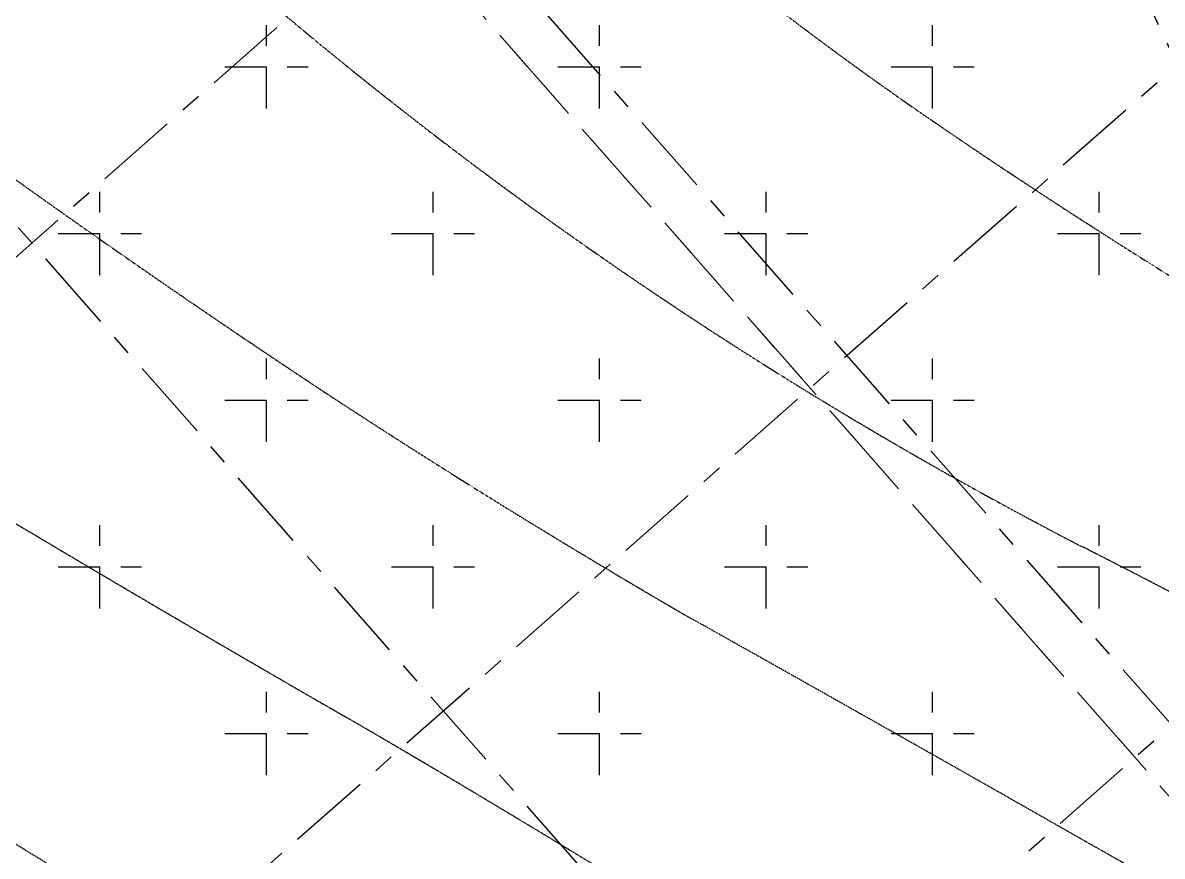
# Model space of a CAD drawing. Header units: millimetres. Extents: x 832728086 to 834530684, y 817551485 to 818349469.
# Drawn here: x 834325959 to 834343336, y 817954328 to 817967031 of the extents above; entities that cross this region are included whole.
import ezdxf

# ---------------------------------------------------------------- set-up
doc = ezdxf.new("R2010")
doc.units = ezdxf.units.MM
doc.header["$LTSCALE"] = 100
for name, pattern in [('Grid Line', [22.225, 12.7, -3.175, 3.175, -3.175]), ('Hidden', [9.525, 6.35, -3.175]), ('HIDDEN2', [4.7625, 3.175, -1.5875])]:
    doc.linetypes.add(name, pattern=pattern)
for name, color, linetype in [('+C-160', 160, 'Hidden'), ('DLN020__', 6, 'Continuous'), ('DLN210__', 7, 'Continuous')]:
    doc.layers.add(name, color=color, linetype=linetype)

# ---------------------------------------------------------------- blocks, each defined once
blk = doc.blocks.new('A$C062A3D83')
at = {"layer": '+C-160', "lineweight": 18, "ltscale": 2}
blk.add_line((-24081, 192, 0), (29466, -60651), dxfattribs=at)
at = {"layer": '+C-160'}
for p, q in [((6342, -39535), (6342, -38265)), ((11422, -39535), (11422, -38265)), ((16502, -39535), (16502, -38265)), ((5707, -38900), (6977, -38900)), ((10787, -38900), (12057, -38900)), ((15867, -38900), (17137, -38900)), ((3802, -42075), (3802, -40805)), ((8882, -42075), (8882, -40805)), ((13962, -42075), (13962, -40805)), ((19042, -42075), (19042, -40805)), ((3167, -41440), (4437, -41440)), ((8247, -41440), (9517, -41440)), ((13327, -41440), (14597, -41440)), ((18407, -41440), (19677, -41440)), ((6342, -44615), (6342, -43345)), ((11422, -44615), (11422, -43345)), ((16502, -44615), (16502, -43345)), ((5707, -43980), (6977, -43980)), ((10787, -43980), (12057, -43980)), ((15867, -43980), (17137, -43980)), ((3802, -47155), (3802, -45885)), ((8882, -47155), (8882, -45885)), ((13962, -47155), (13962, -45885)), ((19042, -47155), (19042, -45885)), ((3167, -46520), (4437, -46520)), ((8247, -46520), (9517, -46520)), ((13327, -46520), (14597, -46520)), ((18407, -46520), (19677, -46520)), ((6342, -49695), (6342, -48425)), ((11422, -49695), (11422, -48425)), ((16502, -49695), (16502, -48425)), ((5707, -49060), (6977, -49060)), ((10787, -49060), (12057, -49060)), ((15867, -49060), (17137, -49060))]:
    blk.add_line(p, q, dxfattribs=at)
blk.add_arc((29883, -33716), 10930, 131.2935, 225.3657, dxfattribs=at)
at = {"layer": '+C-160', "ltscale": 5e-05}
for centre, radius, start, end in [((47733, 5854), 55253, 226.6776, 236.0873), ((92161, 84732), 154108, 231.38132, 236.48708), ((49184, 12579), 66189, 228.34773, 242.65243), ((73027, 42962), 100162, 235.92284, 238.89687), ((199513, 284698), 384808, 238.56167, 240.07836), ((72652, 55904), 119302, 236.65479, 239.9203), ((-50528, -182746), 153117, 61.01392, 63.08732), ((-449596, -872554), 945969, 60.318795, 60.733787), ((-163888, -323225), 319270, 58.31085, 59.61016), ((-97968, -230252), 209894, 58.43302, 59.81495), ((-5636, -94658), 50302, 47.9428, 60.9063)]:
    blk.add_arc(centre, radius, start, end, dxfattribs=at)
at = {"layer": '+C-160'}
blk.add_ellipse((29883, -33716), major_axis=(10829, 1481), ratio=1, start_param=2.155546, end_param=3.797416, dxfattribs=at)

msp = doc.modelspace()

# ---------------------------------------------------------------- linework, layer by layer
at = {"layer": 'DLN020__', "linetype": 'Grid Line'}
for p, q in [((834353860.2374, 817944538.5548), (834290062.5865, 818017029.715)), ((834347704.6152, 817939121.1462), (834283906.9643, 818011612.3064)), ((834366536.119, 817999260.5073), (834297198.1885, 817938237.9347)), ((834372812.6492, 817992128.6936), (834303474.7187, 817931106.121)), ((834377767.5961, 817986498.5514), (834308429.6656, 817925475.9788))]:
    msp.add_line(p, q, dxfattribs=at)
at = {"layer": 'DLN210__', "color": 2, "linetype": 'HIDDEN2', "lineweight": 18, "ltscale": 2}
msp.add_line((834299252.5336, 818005452.253, 0.0703), (834352798.9928, 817944609.1828), dxfattribs=at)

# ---------------------------------------------------------------- block references
at = {"layer": '+C-160', "ltscale": 5}
msp.add_blockref('A$C062A3D83', (834323333.3128, 818005260.0327), dxfattribs=at)

doc.saveas('drawing.dxf')
